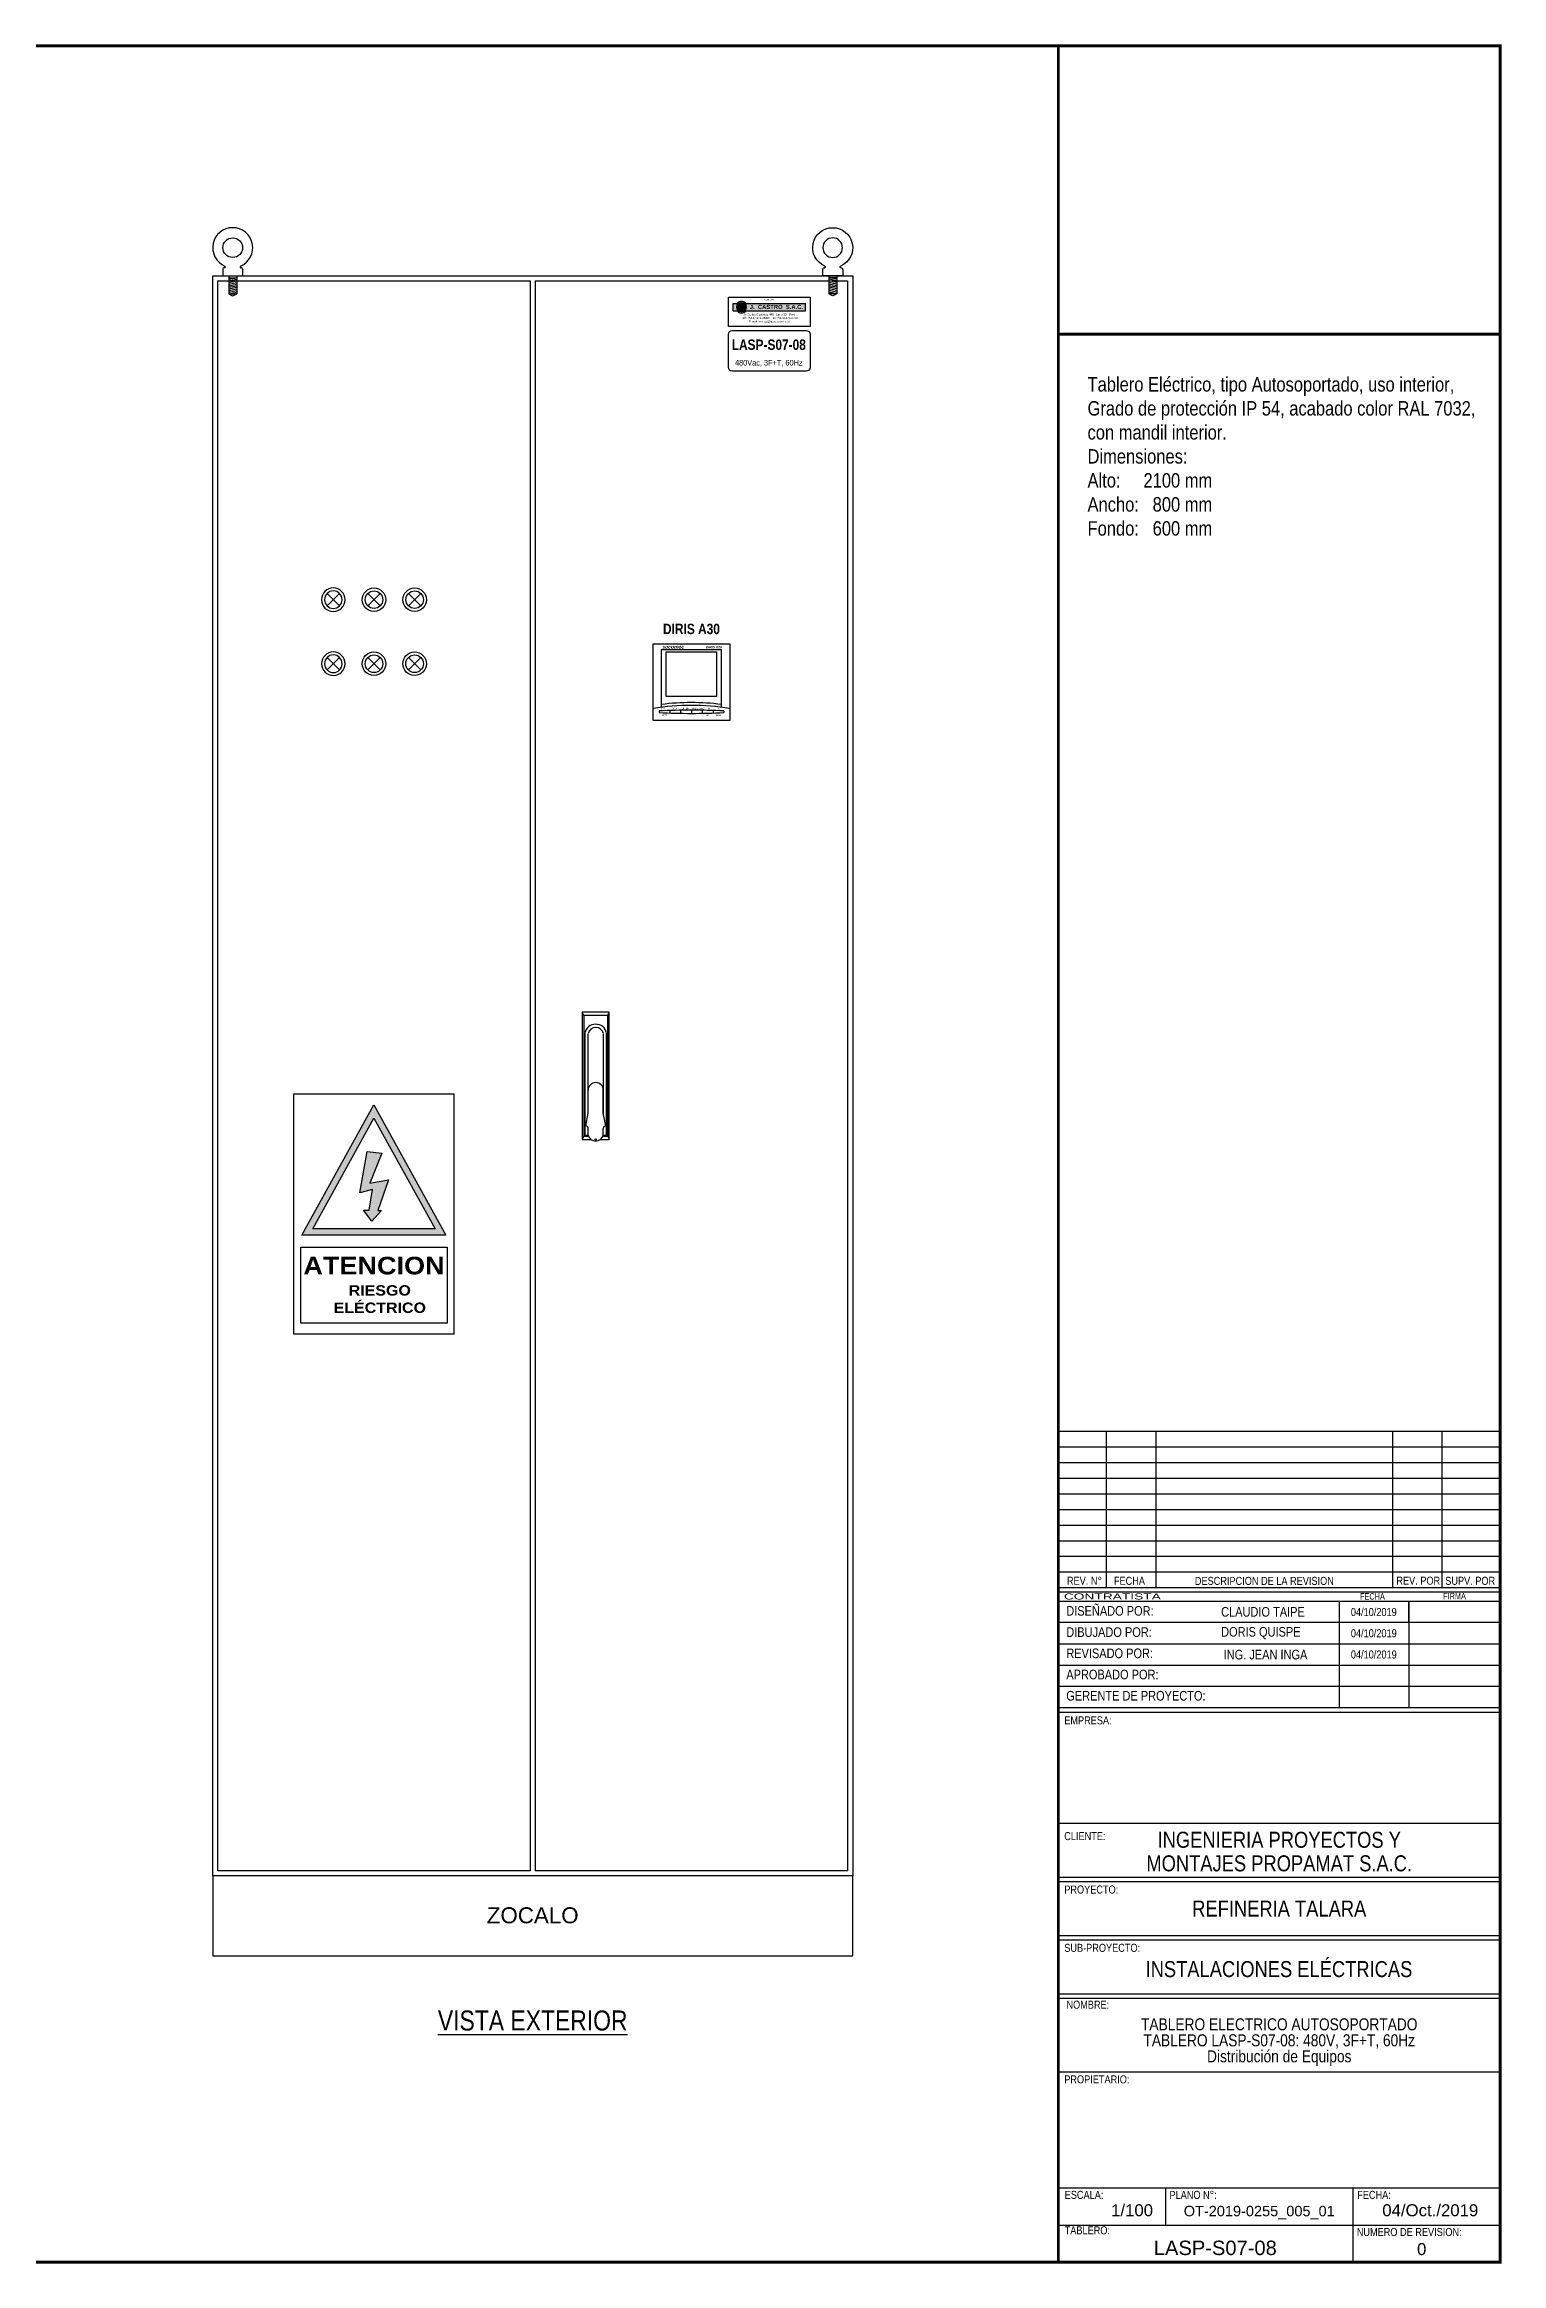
# Model space of a CAD drawing. Header units: millimetres. Extents: x 0 to 840, y -1485 to 297.
# Drawn here: x 233 to 415.2, y -1178.2 to -900.8 of the extents above; entities that cross this region are included whole.
import ezdxf
from ezdxf.enums import TextEntityAlignment as Align

# ---------------------------------------------------------------- set-up
doc = ezdxf.new("R2010")
doc.units = ezdxf.units.MM
doc.layers.add('MEMBRETE', color=7, linetype='Continuous')
doc.styles.add('ARIAL', font='arial.ttf')
doc.styles.add('Lamina', font='ARIALN.TTF')
doc.styles.get("Standard").update_dxf_attribs({"font": 'arial.ttf'})

# ---------------------------------------------------------------- blocks, each defined once
blk = doc.blocks.new('CANCAMO_8')
at = {"color": 2}
for p, q in [((-1.25, 0.75), (-1.25, 0)), ((-1.25, 0), (1.25, 0)), ((1.25, 0), (1.25, 0.75))]:
    blk.add_line(p, q, dxfattribs=at)
at = {"color": 3}
for p, q in [((-0.5, 0), (-0.5, -2.25)), ((0.5, 0), (0.5, -2.25)), ((-0.5, -0.25), (0.5, -0.25)), ((-0.5, -0.45), (0.5, -0.25)), ((-0.5, -0.65), (0.5, -0.45)), ((-0.5, -0.85), (0.5, -0.65)), ((-0.5, -1.05), (0.5, -0.85)), ((-0.5, -1.25), (0.5, -1.05)), ((-0.5, -1.45), (0.5, -1.25)), ((-0.5, -1.65), (0.5, -1.45)), ((-0.5, -1.85), (0.5, -1.65)), ((-0.5, -2.05), (0.5, -1.85)), ((-0.5, -2.25), (0.5, -2.05)), ((-0.5, -2.25), (0.5, -2.25)), ((-0.5, -2.25), (-0.11, -2.47)), ((0.11, -2.47), (0.5, -2.25))]:
    blk.add_line(p, q, dxfattribs=at)
at = {"color": 2}
blk.add_circle((0, 3.5), 1.23, dxfattribs=at)
for centre, radius, start, end in [((0, 3.5), 2.5, 293.2203, 246.7797), ((-1, 0.75), 0.25, 90, 180), ((-1.04, 1.1), 0.111, 289.3515, 70.6485), ((1.04, 1.1), 0.111, 109.3515, 250.6485), ((1, 0.75), 0.25, 0, 90)]:
    blk.add_arc(centre, radius, start, end, dxfattribs=at)
at = {"color": 3}
blk.add_arc((0, -2.25), 0.25, 243.4349, 296.5651, dxfattribs=at)
blk = doc.blocks.new('Chapa tipo hermético para autosoportado')
at = {"color": 11}
for p, q in [((-1.5, 15.7), (-1.7, 16.1)), ((1.5, 15.7), (1.7, 16.1)), ((-1.5, 0.6), (-1.7, 0.2)), ((1.5, 0.6), (1.7, 0.2))]:
    blk.add_line(p, q, dxfattribs=at)
at = {"color": 4}
for p, q in [((-1.35, 13.5), (-1.35, 0.75)), ((-0.95, 3.45), (-0.95, 13.42)), ((0.96, 3.45), (0.96, 13.42)), ((1.35, 0.75), (1.35, 13.5)), ((-1.35, 0.75), (-0.93, 0.75)), ((0.93, 0.75), (1.35, 0.75))]:
    blk.add_line(p, q, dxfattribs=at)
at = {"color": 2}
for p, q in [((-0.95, 3.5), (-0.95, 6.36)), ((0.95, 3.5), (0.95, 6.36)), ((-1.25, 1.9), (-0.95, 3.5)), ((1.25, 1.9), (0.95, 3.5)), ((-0.93, 0.75), (-0.93, 1.58)), ((0.93, 0.75), (0.93, 1.58))]:
    blk.add_line(p, q, dxfattribs=at)
at = {"color": 11}
for points in [[(0.6, 0.2), (1.7, 0.2), (1.7, 16.1), (-1.7, 16.1), (-1.7, 0.2), (-0.59, 0.2)], [(0.89, 0.6), (1.5, 0.6), (1.5, 15.7), (-1.5, 15.7), (-1.5, 0.6), (-0.88, 0.6)]]:
    blk.add_lwpolyline(points, dxfattribs=at)
at = {"color": 2}
blk.add_circle((0, 0.2), 0.075, dxfattribs=at)
at = {"color": 4}
for radius in [1.38, 0.978]:
    blk.add_arc((0, 13.23), radius, 11.6527, 168.3473, dxfattribs=at)
at = {"color": 2}
for centre, radius, start, end in [((0, 6.36), 0.95, 0, 180), ((-1.26, 1.57), 0.33, 1.905, 88.2041), ((0, 0.95), 0.95, 191.6624, 348.3376), ((1.26, 1.57), 0.33, 91.7959, 178.095)]:
    blk.add_arc(centre, radius, start, end, dxfattribs=at)
blk = doc.blocks.new('Stiker peligro grande')
h = blk.add_hatch(color=256)
h.paths.add_polyline_path([(9, 12.35), (0, 28.65), (-9, 12.35)])
h.paths.add_polyline_path([(7.64, 13.15), (0, 26.99), (-7.64, 13.15)], flags=16)
h.paths.add_polyline_path([(0.99, 22.62), (-0.51, 18.85), (1.82, 19.28), (0.47, 15.44), (0.95, 15.44), (-0.28, 14.09), (-1.32, 15.47), (-0.61, 15.47), (-0.18, 18.07), (-1.77, 17.65), (-0.87, 22.82)], flags=0)
for points in [[(-10, 30), (10, 30), (10, 0), (-10, 0)], [(-9.15, 10.85), (9.15, 10.85), (9.15, 1.35), (-9.15, 1.35)]]:
    blk.add_lwpolyline(points, close=True)
for points in [[(-9, 12.35), (0, 28.65), (9, 12.35), (-9, 12.35)], [(-7.64, 13.15), (0, 26.99), (7.64, 13.15), (-7.64, 13.15)], [(-0.87, 22.82), (0.99, 22.62), (-0.51, 18.85), (1.82, 19.28), (0.47, 15.44), (0.95, 15.44), (-0.28, 14.09), (-1.32, 15.47), (-0.61, 15.47), (-0.18, 18.07), (-1.77, 17.65), (-0.87, 22.82)]]:
    blk.add_lwpolyline(points)
at = {"attachment_point": 1}
for s, insert, char_height, width in [('\\pxqc;{\\fArial|b1|i0|c0|p34;\\W1.1;ATENCION}', (-9.15, 9.65), 2.2, 18.3), ('\\pxqc;{\\fArial|b1|i0|c0|p34;\\H0.52x;\\W1.1;RIESGO\\PELÉCTRICO}', (-9.15, 6.1), 2.5, 19.7535)]:
    blk.add_mtext(s, dxfattribs=dict(at, insert=insert, char_height=char_height, width=width))
blk = doc.blocks.new('sticker TJ')
h = blk.add_hatch(color=254)
h.dxf.hatch_style = 1
h.paths.add_polyline_path([(3.45, 2.2), (-2.23, 2.2, 0.471405), (-3.07, 2.2), (-3.45, 2.2), (-3.45, 1.5), (-3.07, 1.5, 0.471405), (-2.23, 1.5), (3.45, 1.5)])
h.paths.add_polyline_path([(-3.1, 1.85, -1), (-2.2, 1.85, -1)], flags=16)
h.paths.add_polyline_path([(-3, 1.85, -1), (-2.3, 1.85, -1)], flags=0)
h.paths.add_polyline_path([(-3, 1.85, 1), (-2.3, 1.85, 1)], flags=0)
h = blk.add_hatch(color=254)
h.dxf.hatch_style = 1
h.paths.add_polyline_path([(-2.3, 1.85, 1), (-3, 1.85, 1)])
for p, q in [((-3.45, 1.5), (-3.45, 2.2)), ((-3.45, 2.2), (-3.07, 2.2)), ((-2.23, 2.2), (3.45, 2.2)), ((3.45, 1.5), (3.45, 2.2)), ((-3.45, 1.5), (-3.07, 1.5)), ((-2.23, 1.5), (3.45, 1.5))]:
    blk.add_line(p, q)
blk.add_lwpolyline([(-3.9, 2.8), (3.9, 2.8), (3.9, 0), (-3.9, 0)], close=True)
for radius in [0.45, 0.35]:
    blk.add_circle((-2.65, 1.85), radius)
for start, end in [(39.5212, 140.4788), (219.5212, 320.4788)]:
    blk.add_arc((-2.65, 1.85), 0.55, start, end)
at = {"width": 7.8, "attachment_point": 2}
for s, insert, char_height in [('{\\fArial Narrow|b0|i0|c0|p34;Desde 1969}', (0, 2.63), 0.12), ('{\\fArial Narrow|b0|i0|c0|p34;Jr. Carlos Gutiérrez 448 - Lima 13 - Perú\\PTelf.: (51-1) 472-3848 / Fax: (51.1) 472-2748\\PE-mail: ventas@tjcastro.com.pe}', (0, 1.25), 0.2)]:
    blk.add_mtext(s, dxfattribs=dict(at, insert=insert, char_height=char_height))
at = {"color": 255, "char_height": 0.4, "attachment_point": 1, "line_spacing_factor": 1.371429, "style": 'ARIAL'}
for s, insert in [('\\pxqc;{\\fArial|b1|i0|c0|p34;T.}', (-5.39, 2.07)), ('\\pxqc;{\\fArial|b1|i0|c0|p34;J.  CASTRO  S.A.C.}', (-2.09, 2.07))]:
    blk.add_mtext_dynamic_manual_height_columns(s, width=5.5432, gutter_width=5, heights=[0], dxfattribs=dict(at, insert=insert))
blk = doc.blocks.new('DIRIS A30')
at = {"color": 4}
for p, q in [((-3.75, 1.66), (-3.75, 8.9)), ((-3.75, 8.9), (3.75, 8.9)), ((3.75, 1.66), (3.75, 8.9))]:
    blk.add_line(p, q, dxfattribs=at)
for p, q in [((-4.05, 1.2), (-4.05, 1)), ((-2.7, 1.26), (-2.7, 0.94)), ((-1.35, 1.29), (-1.35, 0.91)), ((0, 1.3), (0, 0.9)), ((1.35, 1.29), (1.35, 0.91)), ((2.7, 1.26), (2.7, 0.94)), ((4.05, 1.2), (4.05, 1))]:
    blk.add_line(p, q)
blk.add_lwpolyline([(-4.8, 9.6), (4.8, 9.6), (4.8, 0), (-4.8, 0)], close=True, dxfattribs=at)
blk.add_lwpolyline([(-3.15, 8.6), (3.15, 8.6), (3.15, 3), (-3.15, 3)], close=True)
for radius, start, end in [(29, 80.4727, 99.5273), (29.35, 82.6593, 97.3407)]:
    blk.add_arc((0, -27.1), radius, start, end, dxfattribs=at)
for centre, start, end in [((0, -80.76), 87.1712, 92.8288), ((0, 82.96), 267.1712, 272.8288)]:
    blk.add_arc(centre, 82.06, start, end)
at = {"attachment_point": 3}
for s, insert, char_height, width in [('\\pxqc;{\\fArial|b1|i1|c0|p34;socomec}', (-1.17, 9.44), 0.45, 2.2158), ('\\pxqc;{\\fArial|b1|i1|c0|p34;DIRIS A30}', (3.91, 9.32), 0.3, 2.2158), ('\\pxqc;{\\fTimes New Roman|b1|i0|c0|p18;I  ºC           V  F         P   PF     MAX  AVG      H             E}', (3.92, 1.61), 0.2, 8.1), ('\\pxqc;{\\fTimes New Roman|b1|i0|c0|p18;/TEST}', (-2.7, 0.72), 0.15, 1.35), ('\\pxqc;{\\fTimes New Roman|b1|i0|c0|p18;OK}', (2.7, 0.72), 0.15, 1.35), ('\\pxqc;{\\fTimes New Roman|b1|i0|c0|p18;PROG}', (4.05, 0.72), 0.15, 1.35)]:
    blk.add_mtext(s, dxfattribs=dict(at, insert=insert, char_height=char_height, width=width))
blk = doc.blocks.new('L22mm-Rojo')
at = {"color": 1}
for p, q in [((0.7, 0.7), (2.25, 2.25)), ((0.7, 2.25), (2.25, 0.7))]:
    blk.add_line(p, q, dxfattribs=at)
blk.add_circle((1.48, 1.48), 1.47)
blk.add_circle((1.48, 1.48), 1.1, dxfattribs=at)
blk = doc.blocks.new('L22mm-Verde')
at = {"color": 3}
for p, q in [((-0.78, -0.78), (0.78, 0.78)), ((-0.78, 0.78), (0.78, -0.78))]:
    blk.add_line(p, q, dxfattribs=at)
blk.add_circle((0, 0), 1.47)
blk.add_circle((0, 0), 1.1, dxfattribs=at)

msp = doc.modelspace()

# ---------------------------------------------------------------- linework, layer by layer
at = {"color": 5}
for p, q in [((293.7359, -930.3651), (293.7359, -1129.0951)), ((294.3709, -930.3651), (294.3709, -1129.0951))]:
    msp.add_line(p, q, dxfattribs=at)
for p, q in [((394.8875, -1095.4183), (394.8875, -1097.9722)), ((403.5578, -1098.0698), (403.5578, -1095.4183))]:
    msp.add_line(p, q)
for points in [[(254.0534, -929.7301), (334.0534, -929.7301), (334.0534, -1129.7301), (254.0534, -1129.7301)], [(254.0534, -1139.7301), (334.0534, -1139.7301), (334.0534, -1129.7301), (254.0534, -1129.7301)]]:
    msp.add_lwpolyline(points, close=True, dxfattribs=at)
for points in [[(293.7359, -1129.0951), (254.6884, -1129.0951), (254.6884, -930.3651), (293.7359, -930.3651)], [(294.3709, -930.3651), (333.4184, -930.3651), (333.4184, -1129.0951), (294.3709, -1129.0951)]]:
    msp.add_lwpolyline(points, dxfattribs=at)
msp.add_lwpolyline([(319.0265, -936.5755), (328.2265, -936.5755, -0.41421356), (328.7265, -937.0755), (328.7265, -941.1755, -0.41421356), (328.2265, -941.6755), (319.0265, -941.6755, -0.41421356), (318.5265, -941.1755), (318.5265, -937.0755, -0.41421356)], format="xyb", close=True)
at = {"layer": 'MEMBRETE'}
for p, q in [((415, -1074.2014), (359.754, -1074.2014)), ((365.7708, -1091.7708), (365.7708, -1074.2014)), ((371.9766, -1091.7708), (371.9766, -1074.2014)), ((401.5578, -1091.7708), (401.5578, -1074.2014)), ((407.7636, -1091.7708), (407.7636, -1074.2014)), ((415, -1093.723), (415, -1074.2014)), ((415, -1076.1536), (359.754, -1076.1536)), ((415, -1078.1057), (359.754, -1078.1057)), ((415, -1080.0579), (359.754, -1080.0579)), ((415, -1082.01), (359.754, -1082.01)), ((415, -1083.9622), (359.754, -1083.9622)), ((415, -1085.9144), (359.754, -1085.9144)), ((415, -1087.8665), (359.754, -1087.8665)), ((415, -1089.8187), (359.754, -1089.8187)), ((415, -1091.7708), (359.754, -1091.7708)), ((365.7708, -1093.723), (365.7708, -1091.7708)), ((371.9766, -1093.723), (371.9766, -1091.7708)), ((401.5578, -1093.723), (401.5578, -1091.7708)), ((407.7636, -1093.723), (407.7636, -1091.7708)), ((415, -1093.723), (359.754, -1093.723)), ((415, -1094.2542), (359.754, -1094.2542)), ((415, -1095.4183), (359.754, -1095.4183)), ((394.8875, -1095.4183), (394.8875, -1108.6755)), ((403.5578, -1095.4183), (403.5578, -1108.6755)), ((415, -1098.0698), (359.754, -1098.0698)), ((359.754, -1100.7212), (415, -1100.7212)), ((359.754, -1115.3972), (359.754, -1100.9759)), ((415, -1115.3972), (415, -1100.9759)), ((359.754, -1103.3726), (415, -1103.3726)), ((359.754, -1106.024), (415, -1106.024)), ((359.754, -1108.6755), (415, -1108.6755)), ((359.754, -1109.2383), (415, -1109.2383)), ((359.754, -1115.9601), (359.754, -1130.4456)), ((415, -1115.9601), (415, -1130.4456)), ((359.754, -1168.7231), (359.754, -1154.2375)), ((415, -1154.2375), (415, -1168.7231)), ((373.1693, -1168.7231), (373.1693, -1173.3616)), ((396.5847, -1168.7231), (396.5847, -1173.3616)), ((396.5847, -1173.3616), (396.5847, -1178))]:
    msp.add_line(p, q, dxfattribs=at)
at = {"layer": 'MEMBRETE', "const_width": 0.3537}
msp.add_lwpolyline([(15, -1178), (415, -1178), (415, -901), (15, -901)], close=True, dxfattribs=at)
for points in [[(359.754, -1178), (359.754, -901)], [(415, -937.0408), (359.754, -937.0408)]]:
    msp.add_lwpolyline(points, dxfattribs=at)
at = {"layer": 'MEMBRETE'}
for points in [[(359.754, -1123.159), (359.754, -1129.8807), (415, -1129.8807), (415, -1123.159)], [(359.754, -1130.4456), (359.754, -1137.1673), (415, -1137.1673), (415, -1130.4456)], [(359.754, -1137.7323), (359.754, -1144.454), (415, -1144.454), (415, -1137.7323)], [(415, -1145.0189), (415, -1154.2375), (359.754, -1154.2375), (359.754, -1145.0189)]]:
    msp.add_lwpolyline(points, close=True, dxfattribs=at)
for points in [[(359.754, -1178), (359.754, -1168.7231), (415, -1168.7231), (415, -1178)], [(359.754, -1173.3616), (415, -1173.3616)], [(415, -1178), (359.754, -1178)]]:
    msp.add_lwpolyline(points, dxfattribs=at)

# ---------------------------------------------------------------- block references
for name, p in [('CANCAMO_8', (256.5534, -929.7301)), ('L22mm-Rojo', (272.7371, -971.7051)), ('L22mm-Rojo', (277.8171, -971.7051)), ('DIRIS A30', (313.8946, -985.3301)), ('L22mm-Verde', (274.2121, -978.2301)), ('L22mm-Verde', (279.2921, -978.2301)), ('Chapa tipo hermético para autosoportado', (301.9317, -1037.8845)), ('Stiker peligro grande', (274.2121, -1061.9961))]:
    msp.add_blockref(name, p)
at = {"xscale": -1}
for name, p in [('CANCAMO_8', (331.5534, -929.7301)), ('L22mm-Rojo', (270.6071, -971.7051)), ('L22mm-Verde', (269.1321, -978.2301))]:
    msp.add_blockref(name, p, dxfattribs=at)
at = {"xscale": 1.307692307692378, "yscale": 1.307692307692378, "zscale": 1.307692307692378}
msp.add_blockref('sticker TJ', (323.6265, -936.0811), dxfattribs=at)

# ---------------------------------------------------------------- texts
at = {"attachment_point": 1}
for s, width, insert, char_height in [('\\pxqc;{\\fArial Narrow|b1|i0|c0|p34;LASP-S07-08}', 10.081676, (318.5265, -937.7055), 1.3), ('\\pxqc;{\\fArial Narrow|b0|i0|c0|p34;480Vac, 3F+T, 60Hz}', 10.081676, (318.5265, -940.2604), 0.7), ('\\pxqc;{\\fArial Narrow|b1|i0|c0|p34;DIRIS A30}', 9.591141, (309.1035, -973.2267), 1.3)]:
    msp.add_mtext_dynamic_manual_height_columns(s, width=width, gutter_width=12.5, heights=[0], dxfattribs=dict(at, insert=insert, char_height=char_height))
for s, insert, char_height, width, attachment_point in [('{\\fArial Narrow|b0|i0|c0|p34;Tablero Eléctrico, tipo Autosoportado, uso interior,\\PGrado de protección IP 54, acabado color RAL 7032,\\Pcon mandil interior.\\PDimensiones:\\PAlto:     2100 mm\\PAncho:   800 mm\\PFondo:   600 mm}', (363.4135, -942.4085), 1.8, 51.586546, 1), ('{\\fArial Narrow|b0|i0|c0|p34;DISEÑADO POR:}', (360.754, -1096.6093), 1.2, 16.899254, 4), ('{\\fArial Narrow|b0|i0|c0|p34;CLAUDIO TAIPE}', (380.1136, -1096.7281), 1.2, 20, 4), ('{\\fArial Narrow|b0|i0|c0|p34;DIBUJADO POR:}', (360.754, -1099.2607), 1.2, 16.899254, 4), ('{\\fArial Narrow|b0|i0|c0|p34;DORIS QUISPE}', (380.1136, -1099.3795), 1.2, 20, 4), ('{\\fArial Narrow|b0|i0|c0|p34;REVISADO POR:}', (360.754, -1101.9122), 1.2, 16.899254, 4), ('{\\fArial Narrow|b0|i0|c0|p34;ING. JEAN INGA}', (380.4287, -1102.0737), 1.2, 20, 4), ('{\\fArial Narrow|b0|i0|c0|p34;APROBADO POR:}', (360.754, -1104.5636), 1.2, 16.899254, 4), ('{\\fArial Narrow|b0|i0|c0|p34;GERENTE DE PROYECTO:}', (360.754, -1107.215), 1.2, 20.235012, 4), ('ZOCALO', (294.0534, -1133.6441), 2, 80, 2), ('{\\fArial Narrow|b0|i0|c0|p34;\\LVISTA EXTERIOR}', (294.0534, -1146.5425), 2.5, 90, 2)]:
    msp.add_mtext(s, dxfattribs=dict(insert=insert, char_height=char_height, width=width, attachment_point=attachment_point))
at = {"layer": 'MEMBRETE', "ltscale": 0.5, "style": 'Lamina'}
for s, p in [('REV. N%%d', (363.0249, -1092.8253)), ('FECHA', (368.652, -1092.8401)), ('DESCRIPCION DE LA REVISION', (385.5166, -1092.8533)), ('REV. POR', (404.758, -1092.8234)), ('SUPV. POR', (411.2482, -1092.8401))]:
    msp.add_text(s, height=1, dxfattribs=at).set_placement(p, align=Align.MIDDLE)
at = {"layer": 'MEMBRETE', "ltscale": 0.5, "style": 'Lamina', "width": 2}
msp.add_text('CONTRATISTA', height=0.75, dxfattribs=at).set_placement((360.4529, -1095.1746))
at = {"layer": 'MEMBRETE', "ltscale": 0.5, "style": 'Lamina'}
for s, height, p in [('FECHA', 0.8, (397.4746, -1095.1839)), ('FIRMA', 0.8, (407.8608, -1095.1553)), ('04/10/2019', 1, (396.3315, -1097.2441)), ('04/10/2019', 1, (396.3315, -1099.8955)), ('04/10/2019', 1, (396.3315, -1102.5469)), ('EMPRESA:', 1, (360.504, -1110.7828)), ('CLIENTE:', 1, (360.504, -1125.2466)), ('PROYECTO:', 1, (360.504, -1131.9244)), ('SUB-PROYECTO:', 1, (360.504, -1139.211)), ('NOMBRE:', 1, (360.776, -1146.319)), ('PROPIETARIO:', 1, (360.504, -1155.6499)), ('PLANO N°:', 1, (373.6533, -1170.0873)), ('FECHA:', 1, (397.1282, -1170.0873)), ('NUMERO DE REVISION:', 1, (397.0686, -1174.7258))]:
    msp.add_text(s, height=height, dxfattribs=at).set_placement(p)
at = {"layer": 'MEMBRETE', "style": 'Lamina'}
for s, p in [('INGENIERIA PROYECTOS Y', (387.377, -1125.2054)), ('MONTAJES PROPAMAT S.A.C.', (387.377, -1128.1506)), ('REFINERIA TALARA', (387.377, -1133.8065))]:
    msp.add_text(s, height=2, dxfattribs=at).set_placement(p, align=Align.MIDDLE_CENTER)
at = {"layer": 'MEMBRETE'}
for s, height, style, p in [('TABLERO ELECTRICO AUTOSOPORTADO', 1.5, 'Lamina', (387.377, -1149.0189)), ('TABLERO LASP-S07-08: 480V, 3F+T, 60Hz', 1.5, 'Lamina', (387.377, -1151.0189)), ('Distribución de Equipos', 1.5, 'Lamina', (387.377, -1153.0189)), ('1/100', 1.5, 'ARIAL', (368.9775, -1172.259)), ('OT-2019-0255_005_01', 1.3, 'ARIAL', (384.877, -1172.259)), ('04/Oct./2019', 1.5, 'ARIAL', (406.2598, -1172.259)), ('LASP-S07-08', 1.8, 'ARIAL', (379.3857, -1177.1087)), ('0', 1.5, 'ARIAL', (405.184, -1177.1087))]:
    msp.add_text(s, height=height, dxfattribs=dict(at, style=style)).set_placement(p, align=Align.CENTER)
at = {"layer": 'MEMBRETE', "style": 'Lamina'}
for s, p in [('ESCALA:', (360.5555, -1170.0873)), ('TABLERO:', (360.5555, -1174.5155))]:
    msp.add_text(s, height=1, dxfattribs=at).set_placement(p)
at = {"layer": 'MEMBRETE', "insert": (387.3407, -1140.3689), "char_height": 2, "width": 55.602709, "attachment_point": 2, "style": 'Lamina'}
msp.add_mtext('INSTALACIONES ELÉCTRICAS', dxfattribs=at)

doc.saveas('drawing.dxf')
